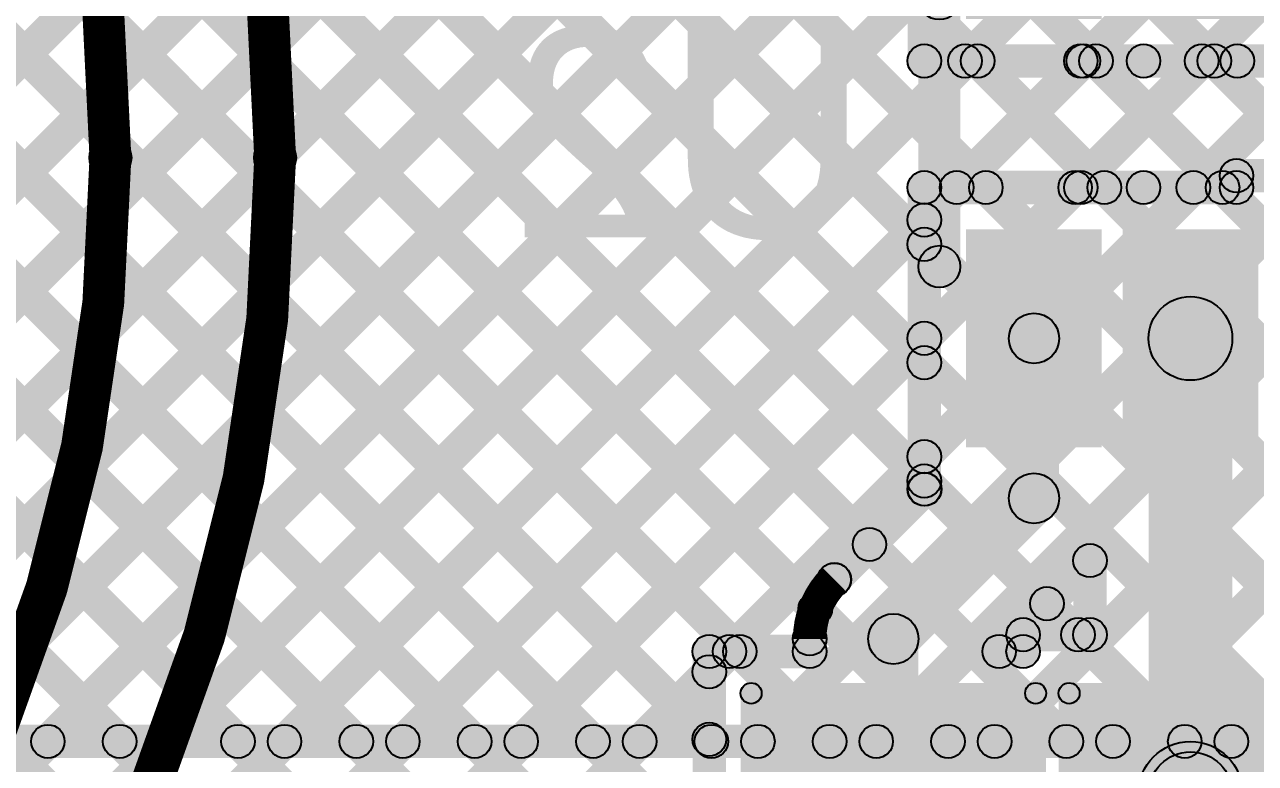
# Model space of a CAD drawing. Header units: millimetres. Extents: x 0 to 5.55, y 0 to 1.02.
# Drawn here: x 3.0364 to 3.3305, y 0.3553 to 0.5318 of the extents above; entities that cross this region are included whole.
import ezdxf

# ---------------------------------------------------------------- set-up
doc = ezdxf.new("R2010")
doc.units = ezdxf.units.MM
doc.header["$MEASUREMENT"] = 0
for name, color, linetype in [('BottomLayer', 5, 'Continuous'), ('BottomOverlay', 54, 'Continuous'), ('BottomPaste', 16, 'Continuous'), ('BottomSolder', 6, 'Continuous'), ('TopLayer', 1, 'Continuous'), ('TopOverlay', 2, 'Continuous')]:
    doc.layers.add(name, color=color, linetype=linetype)

# ---------------------------------------------------------------- blocks, each defined once
blk = doc.blocks.new('C__0805_B_2')
at = {"layer": 'BottomLayer'}
for points in [[(-0.06, 0.03), (-0.02, 0.03), (-0.02, -0.03), (-0.06, -0.03)], [(0.02, 0.03), (0.06, 0.03), (0.06, -0.03), (0.02, -0.03)]]:
    blk.add_hatch(color=5, dxfattribs=at).paths.add_polyline_path(points)
at = {"layer": 'BottomOverlay'}
h = blk.add_hatch(color=54, dxfattribs=at)
edge = h.paths.add_edge_path()
edge.add_arc((-0.064, 0.034), 0.0025, 0, 360)
h = blk.add_hatch(color=54, dxfattribs=at)
edge = h.paths.add_edge_path()
edge.add_arc((-0.064, 0.034), 0.0025, 0, 360)
for points in [[(-0.064, 0.0315), (-0.064, 0.0365), (-0.024, 0.0365), (-0.024, 0.0315)], [(0.024, 0.0315), (0.024, 0.0365), (0.064, 0.0365), (0.064, 0.0315)], [(-0.0665, 0.034), (-0.0615, 0.034), (-0.0615, -0.034), (-0.0665, -0.034)], [(0.0615, 0.034), (0.0665, 0.034), (0.0665, -0.034), (0.0615, -0.034)], [(-0.064, -0.0365), (-0.064, -0.0315), (-0.024, -0.0315), (-0.024, -0.0365)], [(0.024, -0.0365), (0.024, -0.0315), (0.064, -0.0315), (0.064, -0.0365)]]:
    blk.add_hatch(color=54, dxfattribs=at).paths.add_polyline_path(points)
h = blk.add_hatch(color=54, dxfattribs=at)
edge = h.paths.add_edge_path()
edge.add_arc((-0.024, 0.034), 0.0025, 0, 360)
h = blk.add_hatch(color=54, dxfattribs=at)
edge = h.paths.add_edge_path()
edge.add_arc((0.024, 0.034), 0.0025, 0, 360)
h = blk.add_hatch(color=54, dxfattribs=at)
edge = h.paths.add_edge_path()
edge.add_arc((0.064, 0.034), 0.0025, 0, 360)
h = blk.add_hatch(color=54, dxfattribs=at)
edge = h.paths.add_edge_path()
edge.add_arc((0.064, 0.034), 0.0025, 0, 360)
h = blk.add_hatch(color=54, dxfattribs=at)
edge = h.paths.add_edge_path()
edge.add_arc((-0.064, -0.034), 0.0025, 0, 360)
h = blk.add_hatch(color=54, dxfattribs=at)
edge = h.paths.add_edge_path()
edge.add_arc((-0.064, -0.034), 0.0025, 0, 360)
h = blk.add_hatch(color=54, dxfattribs=at)
edge = h.paths.add_edge_path()
edge.add_arc((-0.024, -0.034), 0.0025, 0, 360)
h = blk.add_hatch(color=54, dxfattribs=at)
edge = h.paths.add_edge_path()
edge.add_arc((0.024, -0.034), 0.0025, 0, 360)
h = blk.add_hatch(color=54, dxfattribs=at)
edge = h.paths.add_edge_path()
edge.add_arc((0.064, -0.034), 0.0025, 0, 360)
h = blk.add_hatch(color=54, dxfattribs=at)
edge = h.paths.add_edge_path()
edge.add_arc((0.064, -0.034), 0.0025, 0, 360)
at = {"layer": 'BottomPaste'}
for points in [[(-0.06, 0.03), (-0.02, 0.03), (-0.02, -0.03), (-0.06, -0.03)], [(0.02, 0.03), (0.06, 0.03), (0.06, -0.03), (0.02, -0.03)]]:
    blk.add_hatch(color=16, dxfattribs=at).paths.add_polyline_path(points)
at = {"layer": 'BottomSolder'}
for points in [[(-0.06276, 0.03276), (-0.01724, 0.03276), (-0.01724, -0.03276), (-0.06276, -0.03276)], [(0.01724, 0.03276), (0.06276, 0.03276), (0.06276, -0.03276), (0.01724, -0.03276)]]:
    blk.add_hatch(color=6, dxfattribs=at).paths.add_polyline_path(points)
at = {"layer": 'BottomOverlay'}
for centre in [(-0.064, 0.034), (-0.064, 0.034), (-0.024, 0.034), (0.024, 0.034), (0.064, 0.034), (0.064, 0.034), (-0.064, -0.034), (-0.064, -0.034), (-0.024, -0.034), (0.024, -0.034), (0.064, -0.034), (0.064, -0.034)]:
    blk.add_circle(centre, 0.0025, dxfattribs=at)
blk = doc.blocks.new('SOT_23_6_B_5')
at = {"layer": 'BottomLayer'}
for points in [[(-0.07323, 0.04961), (-0.02913, 0.04961), (-0.02913, 0.0252), (-0.07323, 0.0252)], [(0.02913, 0.04961), (0.07323, 0.04961), (0.07323, 0.0252), (0.02913, 0.0252)], [(-0.07323, 0.0122), (-0.02913, 0.0122), (-0.02913, -0.0122), (-0.07323, -0.0122)], [(0.02913, 0.0122), (0.07323, 0.0122), (0.07323, -0.0122), (0.02913, -0.0122)], [(-0.07323, -0.0252), (-0.02913, -0.0252), (-0.02913, -0.04961), (-0.07323, -0.04961)], [(0.02913, -0.0252), (0.07323, -0.0252), (0.07323, -0.04961), (0.02913, -0.04961)]]:
    blk.add_hatch(color=5, dxfattribs=at).paths.add_polyline_path(points)
at = {"layer": 'BottomOverlay'}
h = blk.add_hatch(color=54, dxfattribs=at)
edge = h.paths.add_edge_path()
edge.add_arc((-0.03, 0.06), 0.005, 0, 360)
for points in [[(0.031, 0.065), (0.031, 0.055), (-0.03, 0.055), (-0.03, 0.065)], [(0.034, -0.055), (0.034, -0.065), (-0.03, -0.065), (-0.03, -0.055)]]:
    blk.add_hatch(color=54, dxfattribs=at).paths.add_polyline_path(points)
h = blk.add_hatch(color=54, dxfattribs=at)
edge = h.paths.add_edge_path()
edge.add_arc((0.031, 0.06), 0.005, 0, 360)
h = blk.add_hatch(color=54, dxfattribs=at)
edge = h.paths.add_edge_path()
edge.add_arc((-0.09466, -0.039), 0.005, 0, 360)
h = blk.add_hatch(color=54, dxfattribs=at)
edge = h.paths.add_edge_path()
edge.add_arc((-0.08334, -0.039), 0.005, 0, 360)
h = blk.add_hatch(color=54, dxfattribs=at)
edge = h.paths.add_edge_path()
edge.add_arc((-0.03, -0.06), 0.005, 0, 360)
h = blk.add_hatch(color=54, dxfattribs=at)
edge = h.paths.add_edge_path()
edge.add_arc((0.034, -0.06), 0.005, 0, 360)
at = {"layer": 'BottomPaste'}
for points in [[(-0.07323, 0.04961), (-0.02913, 0.04961), (-0.02913, 0.0252), (-0.07323, 0.0252)], [(0.02913, 0.04961), (0.07323, 0.04961), (0.07323, 0.0252), (0.02913, 0.0252)], [(-0.07323, 0.0122), (-0.02913, 0.0122), (-0.02913, -0.0122), (-0.07323, -0.0122)], [(0.02913, 0.0122), (0.07323, 0.0122), (0.07323, -0.0122), (0.02913, -0.0122)], [(-0.07323, -0.0252), (-0.02913, -0.0252), (-0.02913, -0.04961), (-0.07323, -0.04961)], [(0.02913, -0.0252), (0.07323, -0.0252), (0.07323, -0.04961), (0.02913, -0.04961)]]:
    blk.add_hatch(color=16, dxfattribs=at).paths.add_polyline_path(points)
at = {"layer": 'BottomSolder'}
for points in [[(-0.07723, 0.05361), (-0.02513, 0.05361), (-0.02513, 0.0212), (-0.07723, 0.0212)], [(0.02513, 0.05361), (0.07723, 0.05361), (0.07723, 0.0212), (0.02513, 0.0212)], [(-0.07723, 0.0162), (-0.02513, 0.0162), (-0.02513, -0.0162), (-0.07723, -0.0162)], [(0.02513, 0.0162), (0.07723, 0.0162), (0.07723, -0.0162), (0.02513, -0.0162)], [(-0.07723, -0.0212), (-0.02513, -0.0212), (-0.02513, -0.05361), (-0.07723, -0.05361)], [(0.02513, -0.0212), (0.07723, -0.0212), (0.07723, -0.05361), (0.02513, -0.05361)]]:
    blk.add_hatch(color=6, dxfattribs=at).paths.add_polyline_path(points)
at = {"layer": 'BottomOverlay', "const_width": 0.01}
blk.add_lwpolyline([(-0.08334, -0.039, 1), (-0.09466, -0.039, 1)], format="xyb", close=True, dxfattribs=at)
at = {"layer": 'BottomOverlay'}
for centre in [(-0.03, 0.06), (0.031, 0.06), (-0.09466, -0.039), (-0.08334, -0.039), (-0.03, -0.06), (0.034, -0.06)]:
    blk.add_circle(centre, 0.005, dxfattribs=at)
blk = doc.blocks.new('RES_0805_B_11')
at = {"layer": 'BottomLayer'}
for points in [[(-0.06, 0.025), (-0.02, 0.025), (-0.02, -0.025), (-0.06, -0.025)], [(0.02, 0.025), (0.06, 0.025), (0.06, -0.025), (0.02, -0.025)]]:
    blk.add_hatch(color=5, dxfattribs=at).paths.add_polyline_path(points)
at = {"layer": 'BottomOverlay'}
h = blk.add_hatch(color=54, dxfattribs=at)
edge = h.paths.add_edge_path()
edge.add_arc((-0.064, 0.029), 0.0025, 0, 360)
h = blk.add_hatch(color=54, dxfattribs=at)
edge = h.paths.add_edge_path()
edge.add_arc((-0.064, 0.029), 0.0025, 0, 360)
for points in [[(0.064, 0.0315), (0.064, 0.0265), (-0.064, 0.0265), (-0.064, 0.0315)], [(-0.0615, -0.029), (-0.0665, -0.029), (-0.0665, 0.029), (-0.0615, 0.029)], [(0.0665, -0.029), (0.0615, -0.029), (0.0615, 0.029), (0.0665, 0.029)], [(0.064, -0.0265), (0.064, -0.0315), (-0.064, -0.0315), (-0.064, -0.0265)]]:
    blk.add_hatch(color=54, dxfattribs=at).paths.add_polyline_path(points)
h = blk.add_hatch(color=54, dxfattribs=at)
edge = h.paths.add_edge_path()
edge.add_arc((0.064, 0.029), 0.0025, 0, 360)
h = blk.add_hatch(color=54, dxfattribs=at)
edge = h.paths.add_edge_path()
edge.add_arc((0.064, 0.029), 0.0025, 0, 360)
h = blk.add_hatch(color=54, dxfattribs=at)
edge = h.paths.add_edge_path()
edge.add_arc((-0.064, -0.029), 0.0025, 0, 360)
h = blk.add_hatch(color=54, dxfattribs=at)
edge = h.paths.add_edge_path()
edge.add_arc((-0.064, -0.029), 0.0025, 0, 360)
h = blk.add_hatch(color=54, dxfattribs=at)
edge = h.paths.add_edge_path()
edge.add_arc((0.064, -0.029), 0.0025, 0, 360)
h = blk.add_hatch(color=54, dxfattribs=at)
edge = h.paths.add_edge_path()
edge.add_arc((0.064, -0.029), 0.0025, 0, 360)
at = {"layer": 'BottomPaste'}
for points in [[(-0.06, 0.025), (-0.02, 0.025), (-0.02, -0.025), (-0.06, -0.025)], [(0.02, 0.025), (0.06, 0.025), (0.06, -0.025), (0.02, -0.025)]]:
    blk.add_hatch(color=16, dxfattribs=at).paths.add_polyline_path(points)
at = {"layer": 'BottomSolder'}
for points in [[(-0.064, 0.029), (-0.016, 0.029), (-0.016, -0.029), (-0.064, -0.029)], [(0.016, 0.029), (0.064, 0.029), (0.064, -0.029), (0.016, -0.029)]]:
    blk.add_hatch(color=6, dxfattribs=at).paths.add_polyline_path(points)
at = {"layer": 'BottomOverlay'}
for centre in [(-0.064, 0.029), (-0.064, 0.029), (0.064, 0.029), (0.064, 0.029), (-0.064, -0.029), (-0.064, -0.029), (0.064, -0.029), (0.064, -0.029)]:
    blk.add_circle(centre, 0.0025, dxfattribs=at)

msp = doc.modelspace()

# ---------------------------------------------------------------- hatches: boundary and pattern name
at = {"layer": 'BottomLayer'}
for points in [[(2.7861, 0.71267), (2.79176, 0.71833), (3.20526, 0.30483), (3.1996, 0.29917)], [(2.81439, 0.71267), (2.82004, 0.71833), (3.20283, 0.33554), (3.19717, 0.32989)], [(2.84267, 0.71267), (2.84833, 0.71833), (3.20283, 0.36383), (3.19717, 0.35817)], [(2.87096, 0.71267), (2.87661, 0.71833), (3.21011, 0.38483), (3.20446, 0.37917)], [(2.89924, 0.71267), (2.9049, 0.71833), (3.22818, 0.39505), (3.22252, 0.38939)], [(2.92753, 0.71267), (2.93318, 0.71833), (3.24111, 0.4104), (3.23546, 0.40474)], [(2.95581, 0.71267), (2.96147, 0.71833), (3.25422, 0.42557), (3.24857, 0.41992)], [(2.98409, 0.71267), (2.98975, 0.71833), (3.25422, 0.45386), (3.24857, 0.4482)], [(3.01238, 0.71267), (3.01803, 0.71833), (3.25422, 0.48214), (3.24857, 0.47648)], [(3.04066, 0.71267), (3.04632, 0.71833), (3.26895, 0.49569), (3.2633, 0.49004)], [(2.55598, 0.0386), (2.55032, 0.04426), (3.22339, 0.71733), (3.22905, 0.71167)], [(2.58426, 0.0386), (2.57861, 0.04426), (3.23117, 0.69683), (3.23683, 0.69117)], [(2.61255, 0.0386), (2.60689, 0.04426), (3.23117, 0.66854), (3.23683, 0.66288)], [(2.64083, 0.0386), (2.63517, 0.04426), (3.23117, 0.64026), (3.23683, 0.6346)], [(2.66912, 0.0386), (2.66346, 0.04426), (3.25077, 0.63157), (3.25643, 0.62591)], [(2.6974, 0.0386), (2.69174, 0.04426), (3.25077, 0.60329), (3.25643, 0.59763)], [(3.25539, 0.52313), (3.24739, 0.52313), (3.24739, 0.59523), (3.25539, 0.59523)], [(2.72568, 0.0386), (2.72003, 0.04426), (3.24857, 0.5728), (3.25422, 0.56714)], [(2.75397, 0.0386), (2.74831, 0.04426), (3.24857, 0.54451), (3.25422, 0.53886)], [(3.25139, 0.51913), (3.25139, 0.52713), (3.2888, 0.52713), (3.2888, 0.51913)], [(3.2888, 0.51913), (3.2888, 0.52713), (3.3038, 0.52713), (3.3038, 0.51913)], [(3.2888, 0.51913), (3.2888, 0.52713), (3.3038, 0.52713), (3.3038, 0.51913)], [(3.3038, 0.51913), (3.3038, 0.52713), (3.3262, 0.52713), (3.3262, 0.51913)], [(3.3262, 0.51913), (3.3262, 0.52713), (3.3412, 0.52713), (3.3412, 0.51913)], [(3.3262, 0.51913), (3.3262, 0.52713), (3.3412, 0.52713), (3.3412, 0.51913)], [(2.78225, 0.0386), (2.7766, 0.04426), (3.2583, 0.52596), (3.26395, 0.52031)], [(3.26197, 0.49004), (3.25631, 0.49569), (3.28658, 0.52596), (3.29224, 0.52031)], [(3.26131, 0.52031), (3.26697, 0.52596), (3.29724, 0.49569), (3.29158, 0.49004)], [(3.29026, 0.49004), (3.2846, 0.49569), (3.31487, 0.52596), (3.32052, 0.52031)], [(3.2896, 0.52031), (3.29525, 0.52596), (3.32552, 0.49569), (3.31986, 0.49004)], [(3.31854, 0.49004), (3.31288, 0.49569), (3.34315, 0.52596), (3.34881, 0.52031)], [(3.31788, 0.52031), (3.32354, 0.52596), (3.35097, 0.49854), (3.34531, 0.49288)], [(2.96728, 0.50321), (2.97294, 0.50886), (3.20283, 0.27898), (3.19717, 0.27332)], [(3.326, 0.49171), (3.326, 0.49971), (3.44668, 0.49971), (3.44668, 0.49171)], [(3.25422, 0.48229), (3.24857, 0.48795), (3.25631, 0.49569), (3.26197, 0.49004)], [(3.25139, 0.48887), (3.25139, 0.49687), (3.2888, 0.49687), (3.2888, 0.48887)], [(3.2888, 0.48887), (3.2888, 0.49687), (3.3038, 0.49687), (3.3038, 0.48887)], [(3.2888, 0.48887), (3.2888, 0.49687), (3.3038, 0.49687), (3.3038, 0.48887)], [(3.3038, 0.48887), (3.3038, 0.49687), (3.326, 0.49687), (3.326, 0.48887)], [(2.95384, 0.48837), (2.9595, 0.49402), (3.20283, 0.25069), (3.19717, 0.24504)], [(3.25539, 0.42077), (3.24739, 0.42077), (3.24739, 0.49287), (3.25539, 0.49287)], [(2.90454, 0.1326), (2.89888, 0.13826), (3.24857, 0.48795), (3.25422, 0.48229)], [(2.9397, 0.47422), (2.94536, 0.47988), (3.38098, 0.04426), (3.37532, 0.0386)], [(2.92556, 0.46008), (2.93121, 0.46574), (3.35269, 0.04426), (3.34703, 0.0386)], [(2.93282, 0.1326), (2.92717, 0.13826), (3.24857, 0.45966), (3.25422, 0.454)], [(3.2836, 0.4186), (3.2716, 0.4186), (3.2716, 0.45682), (3.2836, 0.45682)], [(3.325, 0.348), (3.305, 0.348), (3.305, 0.45682), (3.325, 0.45682)], [(3.20767, 0.37917), (3.20202, 0.38483), (3.24857, 0.43138), (3.25422, 0.42572)], [(3.23272, 0.39635), (3.22706, 0.402), (3.24866, 0.4236), (3.25432, 0.41794)], [(3.24824, 0.38076), (3.23976, 0.38924), (3.27336, 0.42284), (3.28184, 0.41436)], [(3.27211, 0.37917), (3.26646, 0.38483), (3.28817, 0.40654), (3.29383, 0.40089)], [(3.295, 0.386), (3.287, 0.386), (3.287, 0.40372), (3.295, 0.40372)], [(3.27788, 0.3906), (3.28354, 0.39626), (3.29097, 0.38883), (3.28531, 0.38317)], [(3.275, 0.382), (3.275, 0.39), (3.291, 0.39), (3.291, 0.382)], [(3.2, 0.378), (3.2, 0.386), (3.224, 0.386), (3.224, 0.378)], [(3.26928, 0.378), (3.26928, 0.386), (3.275, 0.386), (3.275, 0.378)], [(3.279, 0.382), (3.271, 0.382), (3.271, 0.386), (3.279, 0.386)], [(3.20283, 0.37433), (3.19717, 0.37998), (3.20202, 0.38483), (3.20767, 0.37917)], [(3.25, 0.348), (3.238, 0.348), (3.238, 0.385), (3.25, 0.385)], [(2.96111, 0.1326), (2.95545, 0.13826), (3.19717, 0.37998), (3.20283, 0.37433)], [(3.204, 0.314), (3.196, 0.314), (3.196, 0.382), (3.204, 0.382)], [(3.289, 0.322), (3.474, 0.322), (3.474, 0.372), (3.289, 0.372)], [(3.315, 0.3355), (3.315, 0.3605), (3.364, 0.3605), (3.364, 0.3355)]]:
    msp.add_hatch(color=5, dxfattribs=at).paths.add_polyline_path(points)
h = msp.add_hatch(color=5, dxfattribs=at)
edge = h.paths.add_edge_path()
edge.add_arc((3.25139, 0.52313), 0.004, 0, 360)
h = msp.add_hatch(color=5, dxfattribs=at)
edge = h.paths.add_edge_path()
edge.add_arc((3.25139, 0.52313), 0.004, 0, 360)
h = msp.add_hatch(color=5, dxfattribs=at)
edge = h.paths.add_edge_path()
edge.add_arc((3.26113, 0.52313), 0.004, 0, 360)
h = msp.add_hatch(color=5, dxfattribs=at)
edge = h.paths.add_edge_path()
edge.add_arc((3.26414, 0.52313), 0.004, 0, 360)
h = msp.add_hatch(color=5, dxfattribs=at)
edge = h.paths.add_edge_path()
edge.add_arc((3.2888, 0.52313), 0.004, 0, 360)
h = msp.add_hatch(color=5, dxfattribs=at)
edge = h.paths.add_edge_path()
edge.add_arc((3.2888, 0.52313), 0.004, 0, 360)
h = msp.add_hatch(color=5, dxfattribs=at)
edge = h.paths.add_edge_path()
edge.add_arc((3.2888, 0.52313), 0.004, 0, 360)
h = msp.add_hatch(color=5, dxfattribs=at)
edge = h.paths.add_edge_path()
edge.add_arc((3.28941, 0.52313), 0.004, 0, 360)
h = msp.add_hatch(color=5, dxfattribs=at)
edge = h.paths.add_edge_path()
edge.add_arc((3.29243, 0.52313), 0.004, 0, 360)
h = msp.add_hatch(color=5, dxfattribs=at)
edge = h.paths.add_edge_path()
edge.add_arc((3.3038, 0.52313), 0.004, 0, 360)
h = msp.add_hatch(color=5, dxfattribs=at)
edge = h.paths.add_edge_path()
edge.add_arc((3.3038, 0.52313), 0.004, 0, 360)
h = msp.add_hatch(color=5, dxfattribs=at)
edge = h.paths.add_edge_path()
edge.add_arc((3.3038, 0.52313), 0.004, 0, 360)
h = msp.add_hatch(color=5, dxfattribs=at)
edge = h.paths.add_edge_path()
edge.add_arc((3.3177, 0.52313), 0.004, 0, 360)
h = msp.add_hatch(color=5, dxfattribs=at)
edge = h.paths.add_edge_path()
edge.add_arc((3.32071, 0.52313), 0.004, 0, 360)
h = msp.add_hatch(color=5, dxfattribs=at)
edge = h.paths.add_edge_path()
edge.add_arc((3.3262, 0.52313), 0.004, 0, 360)
h = msp.add_hatch(color=5, dxfattribs=at)
edge = h.paths.add_edge_path()
edge.add_arc((3.3262, 0.52313), 0.004, 0, 360)
h = msp.add_hatch(color=5, dxfattribs=at)
edge = h.paths.add_edge_path()
edge.add_arc((3.3262, 0.52313), 0.004, 0, 360)
h = msp.add_hatch(color=5, dxfattribs=at)
edge = h.paths.add_edge_path()
edge.add_arc((3.326, 0.49571), 0.004, 0, 360)
h = msp.add_hatch(color=5, dxfattribs=at)
edge = h.paths.add_edge_path()
edge.add_arc((3.25139, 0.49287), 0.004, 0, 360)
h = msp.add_hatch(color=5, dxfattribs=at)
edge = h.paths.add_edge_path()
edge.add_arc((3.25139, 0.49287), 0.004, 0, 360)
h = msp.add_hatch(color=5, dxfattribs=at)
edge = h.paths.add_edge_path()
edge.add_arc((3.25914, 0.49287), 0.004, 0, 360)
h = msp.add_hatch(color=5, dxfattribs=at)
edge = h.paths.add_edge_path()
edge.add_arc((3.25914, 0.49287), 0.004, 0, 360)
h = msp.add_hatch(color=5, dxfattribs=at)
edge = h.paths.add_edge_path()
edge.add_arc((3.26612, 0.49287), 0.004, 0, 360)
h = msp.add_hatch(color=5, dxfattribs=at)
edge = h.paths.add_edge_path()
edge.add_arc((3.28743, 0.49287), 0.004, 0, 360)
h = msp.add_hatch(color=5, dxfattribs=at)
edge = h.paths.add_edge_path()
edge.add_arc((3.2888, 0.49287), 0.004, 0, 360)
h = msp.add_hatch(color=5, dxfattribs=at)
edge = h.paths.add_edge_path()
edge.add_arc((3.2888, 0.49287), 0.004, 0, 360)
h = msp.add_hatch(color=5, dxfattribs=at)
edge = h.paths.add_edge_path()
edge.add_arc((3.2888, 0.49287), 0.004, 0, 360)
h = msp.add_hatch(color=5, dxfattribs=at)
edge = h.paths.add_edge_path()
edge.add_arc((3.29441, 0.49287), 0.004, 0, 360)
h = msp.add_hatch(color=5, dxfattribs=at)
edge = h.paths.add_edge_path()
edge.add_arc((3.3038, 0.49287), 0.004, 0, 360)
h = msp.add_hatch(color=5, dxfattribs=at)
edge = h.paths.add_edge_path()
edge.add_arc((3.3038, 0.49287), 0.004, 0, 360)
h = msp.add_hatch(color=5, dxfattribs=at)
edge = h.paths.add_edge_path()
edge.add_arc((3.3038, 0.49287), 0.004, 0, 360)
h = msp.add_hatch(color=5, dxfattribs=at)
edge = h.paths.add_edge_path()
edge.add_arc((3.31571, 0.49287), 0.004, 0, 360)
h = msp.add_hatch(color=5, dxfattribs=at)
edge = h.paths.add_edge_path()
edge.add_arc((3.32269, 0.49287), 0.004, 0, 360)
h = msp.add_hatch(color=5, dxfattribs=at)
edge = h.paths.add_edge_path()
edge.add_arc((3.326, 0.49287), 0.004, 0, 360)
h = msp.add_hatch(color=5, dxfattribs=at)
edge = h.paths.add_edge_path()
edge.add_arc((3.25139, 0.48512), 0.004, 0, 360)
h = msp.add_hatch(color=5, dxfattribs=at)
edge = h.paths.add_edge_path()
edge.add_arc((3.25139, 0.48512), 0.004, 0, 360)
h = msp.add_hatch(color=5, dxfattribs=at)
edge = h.paths.add_edge_path()
edge.add_arc((3.25139, 0.47931), 0.004, 0, 360)
h = msp.add_hatch(color=5, dxfattribs=at)
edge = h.paths.add_edge_path()
edge.add_arc((3.315, 0.45682), 0.01, 0, 360)
h = msp.add_hatch(color=5, dxfattribs=at)
edge = h.paths.add_edge_path()
edge.add_arc((3.2776, 0.45682), 0.006, 0, 360)
h = msp.add_hatch(color=5, dxfattribs=at)
edge = h.paths.add_edge_path()
edge.add_arc((3.25139, 0.45683), 0.004, 0, 360)
h = msp.add_hatch(color=5, dxfattribs=at)
edge = h.paths.add_edge_path()
edge.add_arc((3.25139, 0.45103), 0.004, 0, 360)
h = msp.add_hatch(color=5, dxfattribs=at)
edge = h.paths.add_edge_path()
edge.add_arc((3.25139, 0.42855), 0.004, 0, 360)
h = msp.add_hatch(color=5, dxfattribs=at)
edge = h.paths.add_edge_path()
edge.add_arc((3.25139, 0.42274), 0.004, 0, 360)
h = msp.add_hatch(color=5, dxfattribs=at)
edge = h.paths.add_edge_path()
edge.add_arc((3.25139, 0.42077), 0.004, 0, 360)
h = msp.add_hatch(color=5, dxfattribs=at)
edge = h.paths.add_edge_path()
edge.add_arc((3.25149, 0.42077), 0.004, 0, 360)
h = msp.add_hatch(color=5, dxfattribs=at)
edge = h.paths.add_edge_path()
edge.add_arc((3.2776, 0.4186), 0.006, 0, 360)
h = msp.add_hatch(color=5, dxfattribs=at)
edge = h.paths.add_edge_path()
edge.add_arc((3.2776, 0.4186), 0.006, 0, 360)
h = msp.add_hatch(color=5, dxfattribs=at)
edge = h.paths.add_edge_path()
edge.add_arc((3.23828, 0.40757), 0.004, 0, 360)
h = msp.add_hatch(color=5, dxfattribs=at)
edge = h.paths.add_edge_path()
edge.add_arc((3.291, 0.40372), 0.004, 0, 360)
h = msp.add_hatch(color=5, dxfattribs=at)
edge = h.paths.add_edge_path()
edge.add_arc((3.291, 0.40372), 0.004, 0, 360)
h = msp.add_hatch(color=5, dxfattribs=at)
edge = h.paths.add_edge_path()
edge.add_arc((3.22986, 0.39914), 0.004, 0, 360)
h = msp.add_hatch(color=5, dxfattribs=at)
edge = h.paths.add_edge_path()
edge.add_arc((3.22989, 0.39917), 0.004, 0, 360)
h = msp.add_hatch(color=5, dxfattribs=at)
edge = h.paths.add_edge_path()
edge.add_arc((3.22989, 0.39917), 0.004, 0, 360)
h = msp.add_hatch(color=5, dxfattribs=at)
edge = h.paths.add_edge_path()
edge.add_arc((3.28071, 0.39343), 0.004, 0, 360)
h = msp.add_hatch(color=5, dxfattribs=at)
edge = h.paths.add_edge_path()
edge.add_arc((3.22535, 0.39222), 0.004, 0, 360)
h = msp.add_hatch(color=5, dxfattribs=at)
edge = h.paths.add_edge_path()
edge.add_arc((3.224, 0.385), 0.004, 0, 360)
h = msp.add_hatch(color=5, dxfattribs=at)
edge = h.paths.add_edge_path()
edge.add_arc((3.224, 0.385), 0.004, 0, 360)
h = msp.add_hatch(color=5, dxfattribs=at)
edge = h.paths.add_edge_path()
edge.add_arc((3.244, 0.385), 0.006, 0, 360)
h = msp.add_hatch(color=5, dxfattribs=at)
edge = h.paths.add_edge_path()
edge.add_arc((3.244, 0.385), 0.006, 0, 360)
h = msp.add_hatch(color=5, dxfattribs=at)
edge = h.paths.add_edge_path()
edge.add_arc((3.275, 0.386), 0.004, 0, 360)
h = msp.add_hatch(color=5, dxfattribs=at)
edge = h.paths.add_edge_path()
edge.add_arc((3.275, 0.386), 0.004, 0, 360)
h = msp.add_hatch(color=5, dxfattribs=at)
edge = h.paths.add_edge_path()
edge.add_arc((3.28814, 0.386), 0.004, 0, 360)
h = msp.add_hatch(color=5, dxfattribs=at)
edge = h.paths.add_edge_path()
edge.add_arc((3.291, 0.386), 0.004, 0, 360)
h = msp.add_hatch(color=5, dxfattribs=at)
edge = h.paths.add_edge_path()
edge.add_arc((3.291, 0.386), 0.004, 0, 360)
h = msp.add_hatch(color=5, dxfattribs=at)
edge = h.paths.add_edge_path()
edge.add_arc((3.2, 0.382), 0.004, 0, 360)
h = msp.add_hatch(color=5, dxfattribs=at)
edge = h.paths.add_edge_path()
edge.add_arc((3.2, 0.382), 0.004, 0, 360)
h = msp.add_hatch(color=5, dxfattribs=at)
edge = h.paths.add_edge_path()
edge.add_arc((3.20485, 0.382), 0.004, 0, 360)
h = msp.add_hatch(color=5, dxfattribs=at)
edge = h.paths.add_edge_path()
edge.add_arc((3.20485, 0.382), 0.004, 0, 360)
h = msp.add_hatch(color=5, dxfattribs=at)
edge = h.paths.add_edge_path()
edge.add_arc((3.20729, 0.382), 0.004, 0, 360)
h = msp.add_hatch(color=5, dxfattribs=at)
edge = h.paths.add_edge_path()
edge.add_arc((3.224, 0.382), 0.004, 0, 360)
h = msp.add_hatch(color=5, dxfattribs=at)
edge = h.paths.add_edge_path()
edge.add_arc((3.26928, 0.382), 0.004, 0, 360)
h = msp.add_hatch(color=5, dxfattribs=at)
edge = h.paths.add_edge_path()
edge.add_arc((3.26928, 0.382), 0.004, 0, 360)
h = msp.add_hatch(color=5, dxfattribs=at)
edge = h.paths.add_edge_path()
edge.add_arc((3.275, 0.382), 0.004, 0, 360)
h = msp.add_hatch(color=5, dxfattribs=at)
edge = h.paths.add_edge_path()
edge.add_arc((3.275, 0.382), 0.004, 0, 360)
h = msp.add_hatch(color=5, dxfattribs=at)
edge = h.paths.add_edge_path()
edge.add_arc((3.2, 0.37715), 0.004, 0, 360)
h = msp.add_hatch(color=5, dxfattribs=at)
edge = h.paths.add_edge_path()
edge.add_arc((3.2, 0.37715), 0.004, 0, 360)
h = msp.add_hatch(color=5, dxfattribs=at)
edge = h.paths.add_edge_path()
edge.add_arc((3.2, 0.361), 0.004, 0, 360)
h = msp.add_hatch(color=5, dxfattribs=at)
edge = h.paths.add_edge_path()
edge.add_arc((3.315, 0.348), 0.0125, 0, 360)
h = msp.add_hatch(color=5, dxfattribs=at)
edge = h.paths.add_edge_path()
edge.add_arc((3.315, 0.348), 0.01, 0, 360)
at = {"layer": 'TopLayer'}
for points in [[(2.53632, 0.99074), (2.54198, 0.9964), (3.17504, 0.36333), (3.16939, 0.35767)], [(2.5646, 0.99074), (2.57026, 0.9964), (3.20333, 0.36333), (3.19767, 0.35767)], [(2.59289, 0.99074), (2.59855, 0.9964), (3.23161, 0.36333), (3.22596, 0.35767)], [(2.62117, 0.99074), (2.62683, 0.9964), (3.2599, 0.36333), (3.25424, 0.35767)], [(2.64946, 0.99074), (2.65511, 0.9964), (3.28818, 0.36333), (3.28253, 0.35767)], [(2.67774, 0.99074), (2.6834, 0.9964), (3.31647, 0.36333), (3.31081, 0.35767)], [(2.70603, 0.99074), (2.71168, 0.9964), (3.34475, 0.36333), (3.33909, 0.35767)], [(2.73431, 0.99074), (2.73997, 0.9964), (3.37303, 0.36333), (3.36738, 0.35767)], [(2.76259, 0.99074), (2.76825, 0.9964), (3.40132, 0.36333), (3.39566, 0.35767)], [(2.79088, 0.99074), (2.79654, 0.9964), (3.4296, 0.36333), (3.42395, 0.35767)], [(2.81916, 0.99074), (2.82482, 0.9964), (3.45789, 0.36333), (3.45223, 0.35767)], [(2.84745, 0.99074), (2.8531, 0.9964), (3.48617, 0.36333), (3.48052, 0.35767)], [(2.90867, 0.36301), (2.90302, 0.36867), (3.53074, 0.9964), (3.5364, 0.99074)], [(2.93162, 0.35767), (2.92596, 0.36333), (3.55903, 0.9964), (3.56468, 0.99074)], [(2.9599, 0.35767), (2.95424, 0.36333), (3.58731, 0.9964), (3.59297, 0.99074)], [(2.98818, 0.35767), (2.98253, 0.36333), (3.61559, 0.9964), (3.62125, 0.99074)], [(3.15789, 0.35767), (3.15223, 0.36333), (3.7853, 0.9964), (3.79096, 0.99074)], [(3.18617, 0.35767), (3.18052, 0.36333), (3.81358, 0.9964), (3.81924, 0.99074)], [(3.21446, 0.35767), (3.2088, 0.36333), (3.84187, 0.9964), (3.84753, 0.99074)], [(3.24274, 0.35767), (3.23709, 0.36333), (3.87015, 0.9964), (3.87581, 0.99074)], [(3.27103, 0.35767), (3.26537, 0.36333), (3.89844, 0.9964), (3.90409, 0.99074)], [(3.29931, 0.35767), (3.29365, 0.36333), (3.92672, 0.9964), (3.93238, 0.99074)], [(3.3276, 0.35767), (3.32194, 0.36333), (3.95501, 0.9964), (3.96066, 0.99074)], [(3.01647, 0.35767), (3.01081, 0.36333), (3.56617, 0.91869), (3.57183, 0.91303)], [(3.10132, 0.35767), (3.09566, 0.36333), (3.59524, 0.8629), (3.6009, 0.85725)], [(3.12961, 0.35767), (3.12395, 0.36333), (3.61796, 0.85734), (3.62362, 0.85169)], [(2.76718, 0.7316), (2.77283, 0.73725), (3.14676, 0.36333), (3.1411, 0.35767)], [(2.94731, 0.42993), (2.94165, 0.43559), (3.22544, 0.71938), (3.2311, 0.71372)], [(3.04475, 0.35767), (3.0391, 0.36333), (3.28717, 0.61141), (3.29283, 0.60575)], [(3.07304, 0.35767), (3.06738, 0.36333), (3.29943, 0.59538), (3.30509, 0.58972)], [(2.96891, 0.50158), (2.97456, 0.50724), (3.11848, 0.36333), (3.11282, 0.35767)], [(2.9675, 0.47471), (2.97316, 0.48036), (3.09019, 0.36333), (3.08454, 0.35767)], [(2.95715, 0.45677), (2.96281, 0.46243), (3.06191, 0.36333), (3.05625, 0.35767)], [(2.90276, 0.3565), (2.90276, 0.3645), (3.549, 0.3645), (3.549, 0.3565)]]:
    msp.add_hatch(color=1, dxfattribs=at).paths.add_polyline_path(points)
h = msp.add_hatch(color=1, dxfattribs=at)
edge = h.paths.add_edge_path()
edge.add_arc((3.04192, 0.3605), 0.004, 0, 360)
h = msp.add_hatch(color=1, dxfattribs=at)
edge = h.paths.add_edge_path()
edge.add_arc((3.05908, 0.3605), 0.004, 0, 360)
h = msp.add_hatch(color=1, dxfattribs=at)
edge = h.paths.add_edge_path()
edge.add_arc((3.07021, 0.3605), 0.004, 0, 360)
h = msp.add_hatch(color=1, dxfattribs=at)
edge = h.paths.add_edge_path()
edge.add_arc((3.08736, 0.3605), 0.004, 0, 360)
h = msp.add_hatch(color=1, dxfattribs=at)
edge = h.paths.add_edge_path()
edge.add_arc((3.09849, 0.3605), 0.004, 0, 360)
h = msp.add_hatch(color=1, dxfattribs=at)
edge = h.paths.add_edge_path()
edge.add_arc((3.11565, 0.3605), 0.004, 0, 360)
h = msp.add_hatch(color=1, dxfattribs=at)
edge = h.paths.add_edge_path()
edge.add_arc((3.12678, 0.3605), 0.004, 0, 360)
h = msp.add_hatch(color=1, dxfattribs=at)
edge = h.paths.add_edge_path()
edge.add_arc((3.14393, 0.3605), 0.004, 0, 360)
h = msp.add_hatch(color=1, dxfattribs=at)
edge = h.paths.add_edge_path()
edge.add_arc((3.15506, 0.3605), 0.004, 0, 360)
h = msp.add_hatch(color=1, dxfattribs=at)
edge = h.paths.add_edge_path()
edge.add_arc((3.17222, 0.3605), 0.004, 0, 360)
h = msp.add_hatch(color=1, dxfattribs=at)
edge = h.paths.add_edge_path()
edge.add_arc((3.18335, 0.3605), 0.004, 0, 360)
h = msp.add_hatch(color=1, dxfattribs=at)
edge = h.paths.add_edge_path()
edge.add_arc((3.2005, 0.3605), 0.004, 0, 360)
h = msp.add_hatch(color=1, dxfattribs=at)
edge = h.paths.add_edge_path()
edge.add_arc((3.21163, 0.3605), 0.004, 0, 360)
h = msp.add_hatch(color=1, dxfattribs=at)
edge = h.paths.add_edge_path()
edge.add_arc((3.22878, 0.3605), 0.004, 0, 360)
h = msp.add_hatch(color=1, dxfattribs=at)
edge = h.paths.add_edge_path()
edge.add_arc((3.23991, 0.3605), 0.004, 0, 360)
h = msp.add_hatch(color=1, dxfattribs=at)
edge = h.paths.add_edge_path()
edge.add_arc((3.25707, 0.3605), 0.004, 0, 360)
h = msp.add_hatch(color=1, dxfattribs=at)
edge = h.paths.add_edge_path()
edge.add_arc((3.2682, 0.3605), 0.004, 0, 360)
h = msp.add_hatch(color=1, dxfattribs=at)
edge = h.paths.add_edge_path()
edge.add_arc((3.28535, 0.3605), 0.004, 0, 360)
h = msp.add_hatch(color=1, dxfattribs=at)
edge = h.paths.add_edge_path()
edge.add_arc((3.29648, 0.3605), 0.004, 0, 360)
h = msp.add_hatch(color=1, dxfattribs=at)
edge = h.paths.add_edge_path()
edge.add_arc((3.31364, 0.3605), 0.004, 0, 360)
h = msp.add_hatch(color=1, dxfattribs=at)
edge = h.paths.add_edge_path()
edge.add_arc((3.32477, 0.3605), 0.004, 0, 360)
at = {"layer": 'TopOverlay'}
h = msp.add_hatch(color=2, dxfattribs=at)
edge = h.paths.add_edge_path()
edge.add_arc((3.05687, 0.50003), 0.005, 0, 360)
h = msp.add_hatch(color=2, dxfattribs=at)
edge = h.paths.add_edge_path()
edge.add_arc((3.09624, 0.50003), 0.005, 0, 360)

# ---------------------------------------------------------------- linework, layer by layer
at = {"layer": 'BottomLayer', "const_width": 0.008}
for points in [[(3.224, 0.385, -0.199496), (3.22989, 0.39917)], [(3.224, 0.385, -0.198912), (3.22986, 0.39914)]]:
    msp.add_lwpolyline(points, format="xyb", dxfattribs=at)
at = {"layer": 'BottomLayer'}
for centre, radius in [((3.25139, 0.52313), 0.004), ((3.25139, 0.52313), 0.004), ((3.26113, 0.52313), 0.004), ((3.26414, 0.52313), 0.004), ((3.2888, 0.52313), 0.004), ((3.2888, 0.52313), 0.004), ((3.2888, 0.52313), 0.004), ((3.28941, 0.52313), 0.004), ((3.29243, 0.52313), 0.004), ((3.3038, 0.52313), 0.004), ((3.3038, 0.52313), 0.004), ((3.3038, 0.52313), 0.004), ((3.3177, 0.52313), 0.004), ((3.32071, 0.52313), 0.004), ((3.3262, 0.52313), 0.004), ((3.3262, 0.52313), 0.004), ((3.3262, 0.52313), 0.004), ((3.326, 0.49571), 0.004), ((3.25139, 0.49287), 0.004), ((3.25139, 0.49287), 0.004), ((3.25914, 0.49287), 0.004), ((3.25914, 0.49287), 0.004), ((3.26612, 0.49287), 0.004), ((3.28743, 0.49287), 0.004), ((3.2888, 0.49287), 0.004), ((3.2888, 0.49287), 0.004), ((3.2888, 0.49287), 0.004), ((3.29441, 0.49287), 0.004), ((3.3038, 0.49287), 0.004), ((3.3038, 0.49287), 0.004), ((3.3038, 0.49287), 0.004), ((3.31571, 0.49287), 0.004), ((3.32269, 0.49287), 0.004), ((3.326, 0.49287), 0.004), ((3.25139, 0.48512), 0.004), ((3.25139, 0.48512), 0.004), ((3.25139, 0.47931), 0.004), ((3.315, 0.45682), 0.01), ((3.2776, 0.45682), 0.006), ((3.25139, 0.45683), 0.004), ((3.25139, 0.45103), 0.004), ((3.25139, 0.42855), 0.004), ((3.25139, 0.42274), 0.004), ((3.25139, 0.42077), 0.004), ((3.25149, 0.42077), 0.004), ((3.2776, 0.4186), 0.006), ((3.2776, 0.4186), 0.006), ((3.23828, 0.40757), 0.004), ((3.291, 0.40372), 0.004), ((3.291, 0.40372), 0.004), ((3.22986, 0.39914), 0.004), ((3.22989, 0.39917), 0.004), ((3.22989, 0.39917), 0.004), ((3.28071, 0.39343), 0.004), ((3.22535, 0.39222), 0.004), ((3.224, 0.385), 0.004), ((3.224, 0.385), 0.004), ((3.244, 0.385), 0.006), ((3.244, 0.385), 0.006), ((3.275, 0.386), 0.004), ((3.275, 0.386), 0.004), ((3.28814, 0.386), 0.004), ((3.291, 0.386), 0.004), ((3.291, 0.386), 0.004), ((3.2, 0.382), 0.004), ((3.2, 0.382), 0.004), ((3.20485, 0.382), 0.004), ((3.20485, 0.382), 0.004), ((3.20729, 0.382), 0.004), ((3.224, 0.382), 0.004), ((3.26928, 0.382), 0.004), ((3.26928, 0.382), 0.004), ((3.275, 0.382), 0.004), ((3.275, 0.382), 0.004), ((3.2, 0.37715), 0.004), ((3.2, 0.37715), 0.004), ((3.2, 0.361), 0.004), ((3.315, 0.348), 0.0125), ((3.315, 0.348), 0.01)]:
    msp.add_circle(centre, radius, dxfattribs=at)
at = {"layer": 'TopLayer'}
for centre in [(3.04192, 0.3605), (3.05908, 0.3605), (3.07021, 0.3605), (3.08736, 0.3605), (3.09849, 0.3605), (3.11565, 0.3605), (3.12678, 0.3605), (3.14393, 0.3605), (3.15506, 0.3605), (3.17222, 0.3605), (3.18335, 0.3605), (3.2005, 0.3605), (3.21163, 0.3605), (3.22878, 0.3605), (3.23991, 0.3605), (3.25707, 0.3605), (3.2682, 0.3605), (3.28535, 0.3605), (3.29648, 0.3605), (3.31364, 0.3605), (3.32477, 0.3605)]:
    msp.add_circle(centre, 0.004, dxfattribs=at)
at = {"layer": 'TopOverlay', "const_width": 0.01}
for points in [[(3.09624, 0.50003, 1), (2.30883, 0.50003, 1)], [(3.05687, 0.50003, 1), (2.3482, 0.50003, 1)]]:
    msp.add_lwpolyline(points, format="xyb", close=True, dxfattribs=at)
at = {"layer": 'TopOverlay'}
for centre in [(3.05687, 0.50003), (3.09624, 0.50003)]:
    msp.add_circle(centre, 0.005, dxfattribs=at)

# ---------------------------------------------------------------- block references
for name, p, rotation in [('SOT_23_6_B_5', (3.315, 0.508), 270), ('C__0805_B_2', (3.244, 0.308), 90), ('RES_0805_B_11', (3.315, 0.308), 270)]:
    msp.add_blockref(name, p, dxfattribs=dict(rotation=rotation))

# ---------------------------------------------------------------- texts
at = {"layer": 'BottomOverlay', "text_generation_flag": 2}
msp.add_text('U2', height=0.05, dxfattribs=at).set_placement((3.238, 0.481))

doc.saveas('drawing.dxf')
